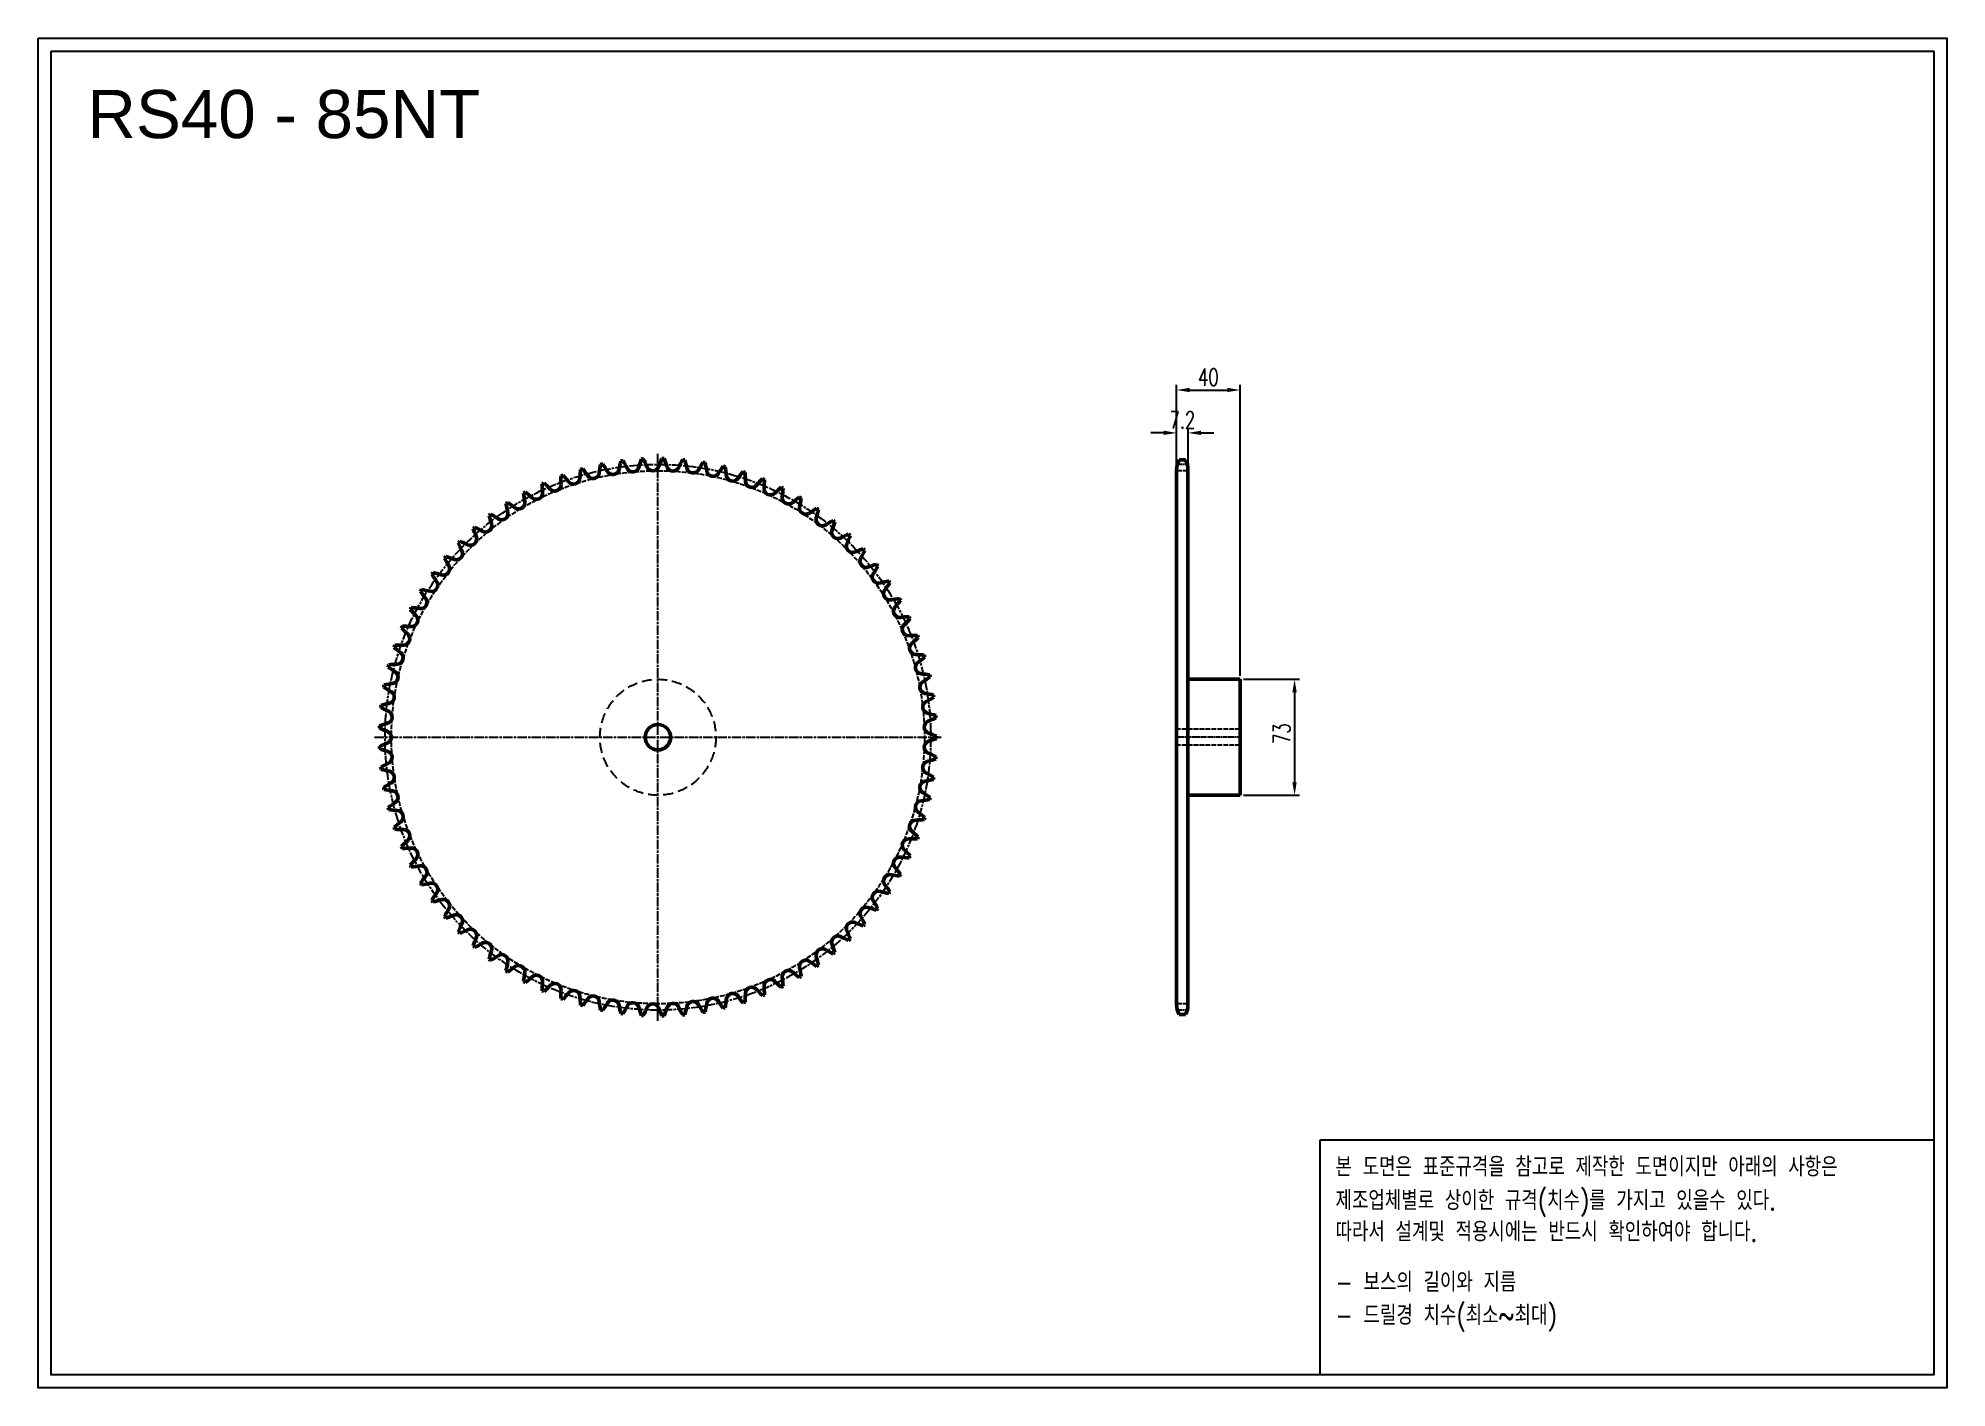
# Model space of a CAD drawing. Header units: millimetres. Extents: x -14123 to -12921, y 5632 to 6482.
import ezdxf

# ---------------------------------------------------------------- set-up
doc = ezdxf.new("R2010")
doc.units = ezdxf.units.MM
for name, pattern in [('AM_ISO02W050', [7.5, 6, -1.5]), ('AM_ISO02W050x2', [3.75, 3, -0.75]), ('AM_ISO08W050', [18, 12, -1.5, 3, -1.5]), ('AM_ISO08W050x2', [9, 6, -0.75, 1.5, -0.75]), ('HIDDEN', [9.525, 6.35, -3.175])]:
    doc.linetypes.add(name, pattern=pattern)
for name, color, linetype, lineweight in [('AM_0N', 7, 'Continuous', 50), ('AM_3N', 6, 'AM_ISO02W050', 25), ('AM_7', 4, 'AM_ISO08W050', 25), ('AM_7N', 4, 'AM_ISO08W050', 25)]:
    doc.layers.add(name, color=color, linetype=linetype, lineweight=lineweight)
doc.layers.add('HL', color=2, linetype='HIDDEN')
doc.layers.add('S-DIM', color=7, linetype='Continuous')
doc.styles.add('HAN', font='ROMANS.shx', dxfattribs={"width": 0.7, "bigfont": 'whgtxt.shx'})
doc.styles.add('HSG', font='SIMPLEX.shx', dxfattribs={"width": 0.7, "bigfont": 'HSG.shx'})
doc.styles.get("Standard").update_dxf_attribs({"font": 'arial.ttf'})
doc.dimstyles.new('APP23', dxfattribs={"dimscale": 4.5, "dimtxt": 2.4, "dimasz": 1.8, "dimexe": 0.7, "dimexo": 0.5, "dimgap": 0.6, "dimtad": 1, "dimtoh": 1, "dimdec": 1, "dimrnd": 0.01, "dimzin": 9, "dimdsep": 46, "dimtxsty": 'HSG', "dimcen": 0, "dimclrd": 1, "dimclre": 1, "dimclrt": 256, "dimazin": 2, "dimtp": 1, "dimtm": 1, "dimtfac": 0.5, "dimtdec": 1, "dimtix": 1, "dimtofl": 0, "dimtmove": 0, "dimatfit": 3, "dimfxl": 0, "dimtvp": 1, "dimtolj": 2, "dimlwd": -1, "dimlwe": -1, "dimarcsym": 0})

# ---------------------------------------------------------------- blocks, each defined once
blk = doc.blocks.new('*D1')
at = {"layer": 'Defpoints', "color": 0, "transparency": 16777216}
for p in [(-13398.7, 6233.4), (-13405.9, 6209.6), (-13398.7, 6209.6)]:
    blk.add_point(p, dxfattribs=at)
at = {"layer": 'S-DIM', "color": 1, "transparency": 16777216}
for p, q in [((-13414, 6233.4), (-13422.1, 6233.4)), ((-13405.9, 6211.8), (-13405.9, 6236.6)), ((-13398.7, 6211.8), (-13398.7, 6236.6)), ((-13390.6, 6233.4), (-13382.5, 6233.4))]:
    blk.add_line(p, q, dxfattribs=at)
for points in [[(-13414, 6234.8), (-13414, 6232.1), (-13405.9, 6233.4)], [(-13390.6, 6234.8), (-13390.6, 6232.1), (-13398.7, 6233.4)]]:
    blk.add_solid(points, dxfattribs=at)
at = {"layer": 'S-DIM', "transparency": 16777216, "insert": (-13402.3, 6241.5), "char_height": 10.8, "attachment_point": 5, "style": 'HSG'}
blk.add_mtext('\\A2;7.2', dxfattribs=at)
blk = doc.blocks.new('*D2')
at = {"layer": 'Defpoints', "color": 0, "transparency": 16777216}
for p in [(-13365.9, 6260.4), (-13405.9, 6209.6), (-13365.9, 6078.2)]:
    blk.add_point(p, dxfattribs=at)
at = {"layer": 'S-DIM', "color": 1, "transparency": 16777216}
for p, q in [((-13405.9, 6211.8), (-13405.9, 6263.6)), ((-13397.8, 6260.4), (-13374, 6260.4)), ((-13365.9, 6080.5), (-13365.9, 6263.6))]:
    blk.add_line(p, q, dxfattribs=at)
for points in [[(-13397.8, 6261.8), (-13397.8, 6259.1), (-13405.9, 6260.4)], [(-13374, 6261.8), (-13374, 6259.1), (-13365.9, 6260.4)]]:
    blk.add_solid(points, dxfattribs=at)
at = {"layer": 'S-DIM', "transparency": 16777216, "insert": (-13385.9, 6268.5), "char_height": 10.8, "attachment_point": 5, "style": 'HSG'}
blk.add_mtext('\\A2;40', dxfattribs=at)
blk = doc.blocks.new('*D3')
at = {"layer": 'Defpoints', "color": 0, "transparency": 16777216}
for p in [(-13365.9, 6078.2), (-13365.9, 6005.2), (-13331.6, 6005.2)]:
    blk.add_point(p, dxfattribs=at)
at = {"layer": 'S-DIM', "color": 1, "transparency": 16777216}
for p, q in [((-13363.7, 6078.2), (-13328.5, 6078.2)), ((-13331.6, 6070.1), (-13331.6, 6013.3)), ((-13363.7, 6005.2), (-13328.5, 6005.2))]:
    blk.add_line(p, q, dxfattribs=at)
for points in [[(-13333, 6070.1), (-13330.3, 6070.1), (-13331.6, 6078.2)], [(-13333, 6013.3), (-13330.3, 6013.3), (-13331.6, 6005.2)]]:
    blk.add_solid(points, dxfattribs=at)
at = {"layer": 'S-DIM', "transparency": 16777216, "insert": (-13339.7, 6044), "char_height": 10.8, "attachment_point": 5, "rotation": 90, "style": 'HSG'}
blk.add_mtext('\\A2;73', dxfattribs=at)
blk = doc.blocks.new('notice1')
at = {"color": 4}
blk.add_lwpolyline([(-22142.12, 1735.9), (-22053.8, 1735.9), (-22053.8, 1702.07), (-22142.12, 1702.07)], close=True, dxfattribs=at)
at = {"color": 4, "style": 'HAN', "width": 0.8}
for s, p in [('본 도면은 표준규격을 참고로 제작한 도면이지만 아래의 사항은', (-22139.9, 1730.62)), ('제조업체별로 상이한 규격(치수)를 가지고 있을수 있다.', (-22139.9, 1725.78)), ('따라서 설계및 적용시에는 반드시 확인하여야 합니다.', (-22139.9, 1721.28)), ('- 보스의 길이와 지름', (-22139.9, 1714.03)), ('- 드릴경 치수(최소~최대)', (-22139.9, 1709.27))]:
    blk.add_text(s, height=2.7949, dxfattribs=at).set_placement(p)

msp = doc.modelspace()

# ---------------------------------------------------------------- linework, layer by layer
for points in [[(-14123, 6482.02), (-12920.78, 6482.02), (-12920.78, 5631.96), (-14123, 5631.96)], [(-14114.9, 6473.92), (-12928.87, 6473.92), (-12928.87, 5640.06), (-14114.9, 5640.06)]]:
    msp.add_lwpolyline(points, close=True)
at = {"layer": 'AM_0N'}
for p, q in [((-13404.33, 6216.36), (-13400.36, 6216.36)), ((-13405.95, 6209.96), (-13405.95, 5873.46)), ((-13398.75, 6209.96), (-13398.75, 5873.46)), ((-13398.75, 6078.21), (-13365.95, 6078.21)), ((-13365.95, 6078.21), (-13365.95, 6005.21)), ((-13398.75, 6005.21), (-13365.95, 6005.21)), ((-13404.33, 5867.06), (-13400.36, 5867.06))]:
    msp.add_line(p, q, dxfattribs=at)
msp.add_circle((-13732.63, 6041.71), 8, dxfattribs=at)
for centre, radius, start, end in [((-13675.67, 6194.62), 83, 165.29274, 169), ((-13732.63, 6041.71), 175.54, 97.18901, 97.63452), ((-13826.81, 6174.96), 83, 25.82353, 29.53079), ((-13664.53, 6190), 83, 161.05745, 164.76471), ((-13732.63, 6041.71), 175.54, 92.95372, 93.39922), ((-13816.71, 6181.55), 83, 21.58824, 25.2955), ((-13653.77, 6184.56), 83, 156.82215, 160.52941), ((-13732.63, 6041.71), 175.54, 88.71843, 89.16393), ((-13806.16, 6187.38), 83, 17.35294, 21.0602), ((-13643.43, 6178.35), 83, 152.58686, 156.29412), ((-13732.63, 6041.71), 175.54, 84.48313, 84.92863), ((-13795.2, 6192.41), 83, 13.11765, 16.82491), ((-13392.45, 6209.96), 13.5, 151.70092, 180), ((-13412.25, 6209.96), 13.5, 0, 28.29908), ((-13710.7, 6203.4), 83, 177.99862, 181.70588), ((-13732.63, 6041.71), 175.54, 109.8949, 110.3404), ((-13853.81, 6150.98), 83, 38.52941, 42.23667), ((-13785.74, 6205.18), 4.01, 218.52941, 357.47059), ((-13698.82, 6201.34), 83, 173.76333, 177.47059), ((-13732.63, 6041.71), 175.54, 105.6596, 106.1051), ((-13845.41, 6159.63), 83, 34.29412, 38.00138), ((-13773.53, 6208.66), 4.01, 214.29412, 353.23529), ((-13687.12, 6198.41), 83, 169.52803, 173.23529), ((-13732.63, 6041.71), 175.54, 101.42431, 101.86981), ((-13836.39, 6167.64), 83, 30.05882, 33.76608), ((-13761.08, 6211.22), 4.01, 210.05882, 349), ((-13748.49, 6212.86), 4.01, 205.82353, 344.76471), ((-13735.8, 6213.57), 4.01, 201.58824, 340.52941), ((-13723.1, 6213.33), 4.01, 197.35294, 336.29412), ((-13710.45, 6212.16), 4.01, 193.11765, 332.05882), ((-13633.59, 6171.39), 83, 148.35156, 152.05882), ((-13732.63, 6041.71), 175.54, 80.24784, 80.69334), ((-13783.9, 6196.62), 83, 8.88235, 12.58961), ((-13697.93, 6210.06), 4.01, 188.88235, 327.82353), ((-13624.28, 6163.72), 83, 144.11627, 147.82353), ((-13732.63, 6041.71), 175.54, 76.01254, 76.45804), ((-13772.32, 6199.98), 83, 4.64706, 8.35432), ((-13685.59, 6207.03), 4.01, 184.64706, 323.58824), ((-13615.56, 6155.38), 83, 139.88098, 143.58824), ((-13732.63, 6041.71), 175.54, 71.77725, 72.22275), ((-13760.52, 6202.48), 83, 0.41176, 4.11902), ((-13607.49, 6146.43), 83, 135.64568, 139.35294), ((-13732.63, 6041.71), 175.54, 67.54196, 67.98746), ((-13748.57, 6204.1), 83, 356.17647, 359.88373), ((-13732.63, 6041.71), 175.54, 118.36548, 118.81099), ((-13734.75, 6204.87), 83, 186.46921, 190.17647), ((-13868.59, 6131.94), 83, 47, 50.70726), ((-13809.24, 6195.57), 4.01, 227, 5.94118), ((-13732.63, 6041.71), 175.54, 114.13019, 114.57569), ((-13722.7, 6204.58), 83, 182.23392, 185.94118), ((-13861.55, 6141.73), 83, 42.76471, 46.47197), ((-13797.67, 6200.81), 4.01, 222.76471, 1.70588), ((-13673.51, 6203.11), 4.01, 180.41176, 319.35294), ((-13661.75, 6198.3), 4.01, 176.17647, 315.11765), ((-13600.1, 6136.9), 83, 131.41039, 135.11765), ((-13732.63, 6041.71), 175.54, 63.30666, 63.75216), ((-13650.38, 6192.64), 4.01, 171.94118, 310.88235), ((-13736.53, 6204.84), 83, 351.94118, 355.64844), ((-13593.43, 6126.85), 83, 127.17509, 130.88235), ((-13732.63, 6041.71), 175.54, 59.07137, 59.51687), ((-13724.47, 6204.68), 83, 347.70588, 351.41314), ((-13732.63, 6041.71), 175.54, 126.83607, 127.28157), ((-13758.77, 6202.78), 83, 194.9398, 198.64706), ((-13880.39, 6110.93), 83, 55.47059, 59.17785), ((-13831.07, 6182.61), 4.01, 235.47059, 14.41176), ((-13732.63, 6041.71), 175.54, 122.60078, 123.04628), ((-13746.8, 6204.27), 83, 190.7045, 194.41176), ((-13874.88, 6121.65), 83, 51.23529, 54.94255), ((-13820.4, 6189.5), 4.01, 231.23529, 10.17647), ((-13639.46, 6186.15), 4.01, 167.70588, 306.64706), ((-13587.52, 6116.34), 83, 122.9398, 126.64706), ((-13629.04, 6178.88), 4.01, 163.47059, 302.41176), ((-13712.46, 6203.63), 83, 343.47059, 347.17785), ((-13732.63, 6041.71), 175.54, 54.83607, 55.28157), ((-13850.75, 6166.57), 4.01, 243.94118, 22.88235), ((-13732.63, 6041.71), 175.54, 131.07137, 131.51687), ((-13770.59, 6200.41), 83, 199.17509, 202.88235), ((-13885.1, 6099.82), 83, 59.70588, 63.41314), ((-13841.21, 6174.96), 4.01, 239.70588, 18.64706), ((-13582.4, 6105.42), 83, 118.7045, 122.41176), ((-13619.2, 6170.85), 4.01, 159.23529, 298.17647), ((-13700.56, 6201.7), 83, 339.23529, 342.94255), ((-13732.63, 6041.71), 175.54, 50.60078, 51.04628), ((-13578.11, 6094.15), 83, 114.46921, 118.17647), ((-13688.83, 6198.9), 83, 335, 338.70726), ((-13732.63, 6041.71), 175.54, 46.36548, 46.81099), ((-13732.63, 6041.71), 175.54, 139.54196, 139.98746), ((-13892, 6076.73), 83, 68.17647, 71.88373), ((-13859.65, 6157.51), 4.01, 248.17647, 27.11765), ((-13732.63, 6041.71), 175.54, 135.30666, 135.75216), ((-13782.21, 6197.17), 83, 203.41039, 207.11765), ((-13888.98, 6088.41), 83, 63.94118, 67.64844), ((-13609.97, 6162.12), 4.01, 155, 293.94118), ((-13574.66, 6082.6), 83, 110.23392, 113.94118), ((-13677.34, 6195.23), 83, 330.76471, 334.47197), ((-13732.63, 6041.71), 175.54, 42.13019, 42.57569), ((-13732.63, 6041.71), 175.54, 143.77725, 144.22275), ((-13804.56, 6188.17), 83, 211.88098, 215.58824), ((-13894.15, 6064.87), 83, 72.41176, 76.11902), ((-13867.86, 6147.81), 4.01, 252.41176, 31.35294), ((-13793.55, 6193.08), 83, 207.64568, 211.35294), ((-13601.41, 6152.73), 4.01, 150.76471, 289.70588), ((-13572.07, 6070.82), 83, 105.99862, 109.70588), ((-13593.57, 6142.74), 4.01, 146.52941, 285.47059), ((-13666.15, 6190.73), 83, 326.52941, 330.23667), ((-13732.63, 6041.71), 175.54, 37.8949, 38.3404), ((-13732.63, 6041.71), 175.54, 148.01254, 148.45804), ((-13815.19, 6182.46), 83, 216.11627, 219.82353), ((-13895.42, 6052.87), 83, 76.64706, 80.35432), ((-13875.33, 6137.53), 4.01, 256.64706, 35.58824), ((-13570.36, 6058.88), 83, 101.76333, 105.47059), ((-13586.49, 6132.19), 4.01, 142.29412, 281.23529), ((-13655.33, 6185.41), 83, 322.29412, 326.00138), ((-13732.63, 6041.71), 175.54, 33.6596, 34.1051), ((-13732.63, 6041.71), 175.54, 152.24784, 152.69334), ((-13825.35, 6175.98), 83, 220.35156, 224.05882), ((-13895.8, 6040.82), 83, 80.88235, 84.58961), ((-13882.01, 6126.73), 4.01, 260.88235, 39.82353), ((-13569.53, 6046.85), 83, 97.52803, 101.23529), ((-13580.2, 6121.15), 4.01, 138.05882, 277), ((-13644.93, 6179.31), 83, 318.05882, 321.76608), ((-13732.63, 6041.71), 175.54, 29.42431, 29.86981), ((-13732.63, 6041.71), 175.54, 156.48313, 156.92863), ((-13835.02, 6168.76), 83, 224.58686, 228.29412), ((-13895.29, 6028.77), 83, 85.11765, 88.82491), ((-13887.88, 6115.47), 4.01, 265.11765, 44.05882), ((-13569.6, 6034.79), 83, 93.29274, 97), ((-13574.75, 6109.68), 4.01, 133.82353, 272.76471), ((-13635, 6172.46), 83, 313.82353, 317.53079), ((-13732.63, 6041.71), 175.54, 25.18901, 25.63452), ((-13732.63, 6041.71), 175.54, 160.71843, 161.16393), ((-13844.12, 6160.85), 83, 228.82215, 232.52941), ((-13893.89, 6016.79), 83, 89.35294, 93.0602), ((-13892.91, 6103.8), 4.01, 269.35294, 48.29412), ((-13570.56, 6022.77), 83, 89.05745, 92.76471), ((-13570.16, 6097.84), 4.01, 129.58824, 268.52941), ((-13625.61, 6164.89), 83, 309.58824, 313.2955), ((-13732.63, 6041.71), 175.54, 20.95372, 21.39922), ((-13732.63, 6041.71), 175.54, 164.95372, 165.39922), ((-13852.62, 6152.29), 83, 233.05745, 236.76471), ((-13891.61, 6004.95), 83, 93.58824, 97.2955), ((-13897.06, 6091.79), 4.01, 273.58824, 52.52941), ((-13566.46, 6085.68), 4.01, 125.35294, 264.29412), ((-13572.4, 6010.85), 83, 84.82215, 88.52941), ((-13616.81, 6156.65), 83, 305.35294, 309.0602), ((-13732.63, 6041.71), 175.54, 16.71843, 17.16393), ((-13732.63, 6041.71), 175.54, 169.18901, 169.63452), ((-13860.45, 6143.13), 83, 237.29274, 241), ((-13888.46, 5993.31), 83, 97.82353, 101.53079), ((-13900.31, 6079.51), 4.01, 277.82353, 56.76471), ((-13563.67, 6073.29), 4.01, 121.11765, 260.05882), ((-13575.11, 5999.1), 83, 80.58686, 84.29412), ((-13608.64, 6147.78), 83, 301.11765, 304.82491), ((-13732.63, 6041.71), 175.54, 12.48313, 12.92863), ((-13732.63, 6041.71), 175.54, 173.42431, 173.86981), ((-13867.6, 6133.41), 83, 241.52803, 245.23529), ((-13884.46, 5981.93), 83, 102.05882, 105.76608), ((-13902.64, 6067.03), 4.01, 282.05882, 61), ((-13561.8, 6060.73), 4.01, 116.88235, 255.82353), ((-13578.69, 5987.59), 83, 76.35156, 80.05882), ((-13601.14, 6138.34), 83, 296.88235, 300.58961), ((-13732.63, 6041.71), 175.54, 8.24784, 8.69334), ((-13732.63, 6041.71), 175.54, 177.6596, 178.1051), ((-13874, 6123.2), 83, 245.76333, 249.47059), ((-13879.63, 5970.88), 83, 106.29412, 110.00138), ((-13904.05, 6054.4), 4.01, 286.29412, 65.23529), ((-13560.86, 6048.06), 4.01, 112.64706, 251.58824), ((-13583.11, 5976.37), 83, 72.11627, 75.82353), ((-13594.36, 6128.36), 83, 292.64706, 296.35432), ((-13732.63, 6041.71), 175.54, 4.01254, 4.45804), ((-13874, 5960.22), 83, 110.52941, 114.23667), ((-13732.63, 6041.71), 175.54, 181.8949, 182.3404), ((-13904.51, 6041.71), 4.01, 290.52941, 69.47059), ((-13560.86, 6035.36), 4.01, 108.41176, 247.35294), ((-13588.34, 5965.5), 83, 67.88098, 71.58824), ((-13588.34, 6117.92), 83, 288.41176, 292.11902), ((-13732.63, 6041.71), 175.54, 359.77725, 0.22275), ((-13879.63, 6112.53), 83, 249.99862, 253.70588), ((-13867.6, 5950), 83, 114.76471, 118.47197), ((-13904.05, 6029.01), 4.01, 294.76471, 73.70588), ((-13561.8, 6022.69), 4.01, 104.17647, 243.11765), ((-13583.11, 6107.05), 83, 284.17647, 287.88373), ((-13594.36, 5955.05), 83, 63.64568, 67.35294), ((-13732.63, 6041.71), 175.54, 355.54196, 355.98746), ((-13732.63, 6041.71), 175.54, 186.13019, 186.57569), ((-13884.46, 6101.48), 83, 254.23392, 257.94118), ((-13860.45, 5940.29), 83, 119, 122.70726), ((-13902.64, 6016.39), 4.01, 299, 77.94118), ((-13563.67, 6010.12), 4.01, 99.94118, 238.88235), ((-13578.69, 6095.83), 83, 279.94118, 283.64844), ((-13601.14, 5945.08), 83, 59.41039, 63.11765), ((-13732.63, 6041.71), 175.54, 351.30666, 351.75216), ((-13732.63, 6041.71), 175.54, 190.36548, 190.81099), ((-13888.46, 6090.11), 83, 258.46921, 262.17647), ((-13852.62, 5931.12), 83, 123.23529, 126.94255), ((-13900.31, 6003.9), 4.01, 303.23529, 82.17647), ((-13566.46, 5997.73), 4.01, 95.70588, 234.64706), ((-13575.11, 6084.31), 83, 275.70588, 279.41314), ((-13608.64, 5935.63), 83, 55.17509, 58.88235), ((-13732.63, 6041.71), 175.54, 347.07137, 347.51687), ((-13732.63, 6041.71), 175.54, 194.60078, 195.04628), ((-13891.61, 6078.46), 83, 262.7045, 266.41176), ((-13844.12, 5922.56), 83, 127.47059, 131.17785), ((-13897.06, 5991.62), 4.01, 307.47059, 86.41176), ((-13570.16, 5985.58), 4.01, 91.47059, 230.41176), ((-13572.4, 6072.56), 83, 271.47059, 275.17785), ((-13616.81, 5926.76), 83, 50.9398, 54.64706), ((-13732.63, 6041.71), 175.54, 342.83607, 343.28157), ((-13732.63, 6041.71), 175.54, 198.83607, 199.28157), ((-13893.89, 6066.62), 83, 266.9398, 270.64706), ((-13835.02, 5914.65), 83, 131.70588, 135.41314), ((-13892.91, 5979.62), 4.01, 311.70588, 90.64706), ((-13574.75, 5973.74), 4.01, 87.23529, 226.17647), ((-13570.56, 6060.65), 83, 267.23529, 270.94255), ((-13625.61, 5918.52), 83, 46.7045, 50.41176), ((-13732.63, 6041.71), 175.54, 338.60078, 339.04628), ((-13732.63, 6041.71), 175.54, 203.07137, 203.51687), ((-13895.29, 6054.65), 83, 271.17509, 274.88235), ((-13825.35, 5907.44), 83, 135.94118, 139.64844), ((-13887.88, 5967.95), 4.01, 315.94118, 94.88235), ((-13580.2, 5962.26), 4.01, 83, 221.94118), ((-13569.6, 6048.63), 83, 263, 266.70726), ((-13635, 5910.96), 83, 42.46921, 46.17647), ((-13732.63, 6041.71), 175.54, 334.36548, 334.81099), ((-13732.63, 6041.71), 175.54, 207.30666, 207.75216), ((-13895.8, 6042.6), 83, 275.41039, 279.11765), ((-13882.01, 5956.68), 4.01, 320.17647, 99.11765), ((-13815.19, 5900.96), 83, 140.17647, 143.88373), ((-13586.49, 5951.22), 4.01, 78.76471, 217.70588), ((-13569.53, 6036.57), 83, 258.76471, 262.47197), ((-13644.93, 5904.11), 83, 38.23392, 41.94118), ((-13732.63, 6041.71), 175.54, 330.13019, 330.57569), ((-13732.63, 6041.71), 175.54, 211.54196, 211.98746), ((-13895.42, 6030.54), 83, 279.64568, 283.35294), ((-13875.33, 5945.88), 4.01, 324.41176, 103.35294), ((-13804.56, 5895.25), 83, 144.41176, 148.11902), ((-13732.63, 6041.71), 175.54, 215.77725, 216.22275), ((-13894.15, 6018.55), 83, 283.88098, 287.58824), ((-13867.86, 5935.61), 4.01, 328.64706, 107.58824), ((-13593.57, 5940.68), 4.01, 74.52941, 213.47059), ((-13570.36, 6024.54), 83, 254.52941, 258.23667), ((-13655.33, 5898), 83, 33.99862, 37.70588), ((-13732.63, 6041.71), 175.54, 325.8949, 326.3404), ((-13793.55, 5890.33), 83, 148.64706, 152.35432), ((-13732.63, 6041.71), 175.54, 220.01254, 220.45804), ((-13892, 6006.69), 83, 288.11627, 291.82353), ((-13859.65, 5925.91), 4.01, 332.88235, 111.82353), ((-13601.41, 5930.68), 4.01, 70.29412, 209.23529), ((-13677.34, 5888.19), 83, 25.52803, 29.23529), ((-13572.07, 6012.6), 83, 250.29412, 254.00138), ((-13666.15, 5892.69), 83, 29.76333, 33.47059), ((-13732.63, 6041.71), 175.54, 321.6596, 322.1051), ((-13782.21, 5886.25), 83, 152.88235, 156.58961), ((-13732.63, 6041.71), 175.54, 224.24784, 224.69334), ((-13888.98, 5995.01), 83, 292.35156, 296.05882), ((-13850.75, 5916.84), 4.01, 337.11765, 116.05882), ((-13770.59, 5883.01), 83, 157.11765, 160.82491), ((-13619.2, 5912.56), 4.01, 61.82353, 200.76471), ((-13578.11, 5989.27), 83, 241.82353, 245.53079), ((-13609.97, 5921.29), 4.01, 66.05882, 205), ((-13688.83, 5884.52), 83, 21.29274, 25), ((-13574.66, 6000.82), 83, 246.05882, 249.76608), ((-13732.63, 6041.71), 175.54, 317.42431, 317.86981), ((-13732.63, 6041.71), 175.54, 228.48313, 228.92863), ((-13885.1, 5983.59), 83, 296.58686, 300.29412), ((-13841.21, 5908.46), 4.01, 341.35294, 120.29412), ((-13758.77, 5880.64), 83, 161.35294, 165.0602), ((-13880.39, 5972.49), 83, 300.82215, 304.52941), ((-13831.07, 5900.81), 4.01, 345.58824, 124.52941), ((-13629.04, 5904.54), 4.01, 57.58824, 196.52941), ((-13712.46, 5879.78), 83, 12.82215, 16.52941), ((-13582.4, 5978), 83, 237.58824, 241.2955), ((-13700.56, 5881.72), 83, 17.05745, 20.76471), ((-13732.63, 6041.71), 175.54, 308.95372, 309.39922), ((-13732.63, 6041.71), 175.54, 313.18901, 313.63452), ((-13732.63, 6041.71), 175.54, 232.71843, 233.16393), ((-13746.8, 5879.15), 83, 165.58824, 169.2955), ((-13732.63, 6041.71), 175.54, 236.95372, 237.39922), ((-13874.88, 5961.77), 83, 305.05745, 308.76471), ((-13820.4, 5893.92), 4.01, 349.82353, 128.76471), ((-13734.75, 5878.55), 83, 169.82353, 173.53079), ((-13809.24, 5887.84), 4.01, 354.05882, 133), ((-13650.38, 5890.78), 4.01, 49.11765, 188.05882), ((-13593.43, 5956.56), 83, 229.11765, 232.82491), ((-13732.63, 6041.71), 175.54, 300.48313, 300.92863), ((-13639.46, 5897.26), 4.01, 53.35294, 192.29412), ((-13724.47, 5878.74), 83, 8.58686, 12.29412), ((-13587.52, 5967.08), 83, 233.35294, 237.0602), ((-13732.63, 6041.71), 175.54, 304.71843, 305.16393), ((-13732.63, 6041.71), 175.54, 241.18901, 241.63452), ((-13868.59, 5951.48), 83, 309.29274, 313), ((-13722.7, 5878.84), 83, 174.05882, 177.76608), ((-13732.63, 6041.71), 175.54, 245.42431, 245.86981), ((-13861.55, 5941.68), 83, 313.52803, 317.23529), ((-13797.67, 5882.6), 4.01, 358.29412, 137.23529), ((-13710.7, 5880.01), 83, 178.29412, 182.00138), ((-13853.81, 5932.44), 83, 317.76333, 321.47059), ((-13785.74, 5878.23), 4.01, 2.52941, 141.47059), ((-13685.59, 5876.38), 4.01, 36.41176, 175.35294), ((-13760.52, 5880.93), 83, 355.88098, 359.58824), ((-13673.51, 5880.31), 4.01, 40.64706, 179.58824), ((-13607.49, 5936.99), 83, 220.64706, 224.35432), ((-13732.63, 6041.71), 175.54, 292.01254, 292.45804), ((-13661.75, 5885.12), 4.01, 44.88235, 183.82353), ((-13748.57, 5879.31), 83, 0.11627, 3.82353), ((-13600.1, 5946.52), 83, 224.88235, 228.58961), ((-13732.63, 6041.71), 175.54, 296.24784, 296.69334), ((-13736.53, 5878.58), 83, 4.35156, 8.05882), ((-13732.63, 6041.71), 175.54, 249.6596, 250.1051), ((-13698.82, 5882.07), 83, 182.52941, 186.23667), ((-13732.63, 6041.71), 175.54, 253.8949, 254.3404), ((-13845.41, 5923.78), 83, 321.99862, 325.70588), ((-13773.53, 5874.76), 4.01, 6.76471, 145.70588), ((-13687.12, 5885.01), 83, 186.76471, 190.47197), ((-13732.63, 6041.71), 175.54, 258.13019, 258.57569), ((-13836.39, 5915.78), 83, 326.23392, 329.94118), ((-13761.08, 5872.19), 4.01, 11, 149.94118), ((-13675.67, 5888.8), 83, 191, 194.70726), ((-13732.63, 6041.71), 175.54, 262.36548, 262.81099), ((-13826.81, 5908.46), 83, 330.46921, 334.17647), ((-13748.49, 5870.55), 4.01, 15.23529, 154.17647), ((-13664.53, 5893.42), 83, 195.23529, 198.94255), ((-13816.71, 5901.87), 83, 334.7045, 338.41176), ((-13735.8, 5869.85), 4.01, 19.47059, 158.41176), ((-13653.77, 5898.85), 83, 199.47059, 203.17785), ((-13806.16, 5896.04), 83, 338.9398, 342.64706), ((-13723.1, 5870.09), 4.01, 23.70588, 162.64706), ((-13643.43, 5905.07), 83, 203.70588, 207.41314), ((-13732.63, 6041.71), 175.54, 275.07137, 275.51687), ((-13795.2, 5891.01), 83, 343.17509, 346.88235), ((-13710.45, 5871.26), 4.01, 27.94118, 166.88235), ((-13633.59, 5912.03), 83, 207.94118, 211.64844), ((-13732.63, 6041.71), 175.54, 279.30666, 279.75216), ((-13783.9, 5886.8), 83, 347.41039, 351.11765), ((-13697.93, 5873.36), 4.01, 32.17647, 171.11765), ((-13624.28, 5919.7), 83, 212.17647, 215.88373), ((-13732.63, 6041.71), 175.54, 283.54196, 283.98746), ((-13772.32, 5883.43), 83, 351.64568, 355.35294), ((-13615.56, 5928.03), 83, 216.41176, 220.11902), ((-13732.63, 6041.71), 175.54, 287.77725, 288.22275), ((-13392.45, 5873.46), 13.5, 180, 208.29908), ((-13412.25, 5873.46), 13.5, 331.70092, 0), ((-13732.63, 6041.71), 175.54, 266.60078, 267.04628), ((-13732.63, 6041.71), 175.54, 270.83607, 271.28157)]:
    msp.add_arc(centre, radius, start, end, dxfattribs=at)
at = {"layer": 'AM_3N', "linetype": 'AM_ISO02W050x2'}
for p, q in [((-13398.75, 6209.58), (-13405.95, 6209.58)), ((-13398.75, 5873.84), (-13405.95, 5873.84))]:
    msp.add_line(p, q, dxfattribs=at)
at = {"layer": 'AM_3N', "color": 2, "linetype": 'AM_ISO02W050x2'}
for p, q in [((-13365.95, 6046.71), (-13405.95, 6046.71)), ((-13365.95, 6036.71), (-13405.95, 6036.71))]:
    msp.add_line(p, q, dxfattribs=at)
at = {"layer": 'AM_3N', "linetype": 'AM_ISO02W050x2'}
msp.add_circle((-13732.63, 6041.71), 167.87, dxfattribs=at)
at = {"layer": 'AM_7', "linetype": 'AM_ISO08W050x2'}
msp.add_circle((-13732.63, 6041.71), 171.85, dxfattribs=at)
at = {"layer": 'AM_7N', "linetype": 'AM_ISO08W050x2'}
for p, q in [((-13732.63, 5863.17), (-13732.63, 6220.25)), ((-13911.17, 6041.71), (-13554.09, 6041.71))]:
    msp.add_line(p, q, dxfattribs=at)
at = {"layer": 'AM_7N', "linetype": 'AM_ISO08W050x2', "ltscale": 0.5}
for p, q in [((-13397.98, 6213.56), (-13406.71, 6213.56)), ((-13365.01, 6041.71), (-13406.71, 6041.71)), ((-13397.98, 5869.86), (-13406.71, 5869.86))]:
    msp.add_line(p, q, dxfattribs=at)
at = {"layer": 'HL'}
msp.add_circle((-13732.63, 6041.71), 36.5, dxfattribs=at)

# ---------------------------------------------------------------- block references
at = {"xscale": 4.377742200000001, "yscale": 4.377742200000001, "zscale": 4.377742200000001}
msp.add_blockref('notice1', (83616.96, -1811.15), dxfattribs=at)

# ---------------------------------------------------------------- texts
msp.add_text('RS40 - 85NT', height=30.3591).set_placement((-14092.04, 6419.07))

# ---------------------------------------------------------------- dimensions: what is measured, and where the dimension line sits
at = {"layer": 'S-DIM'}
dim = msp.add_linear_dim(base=(-13365.95, 6260.41), p1=(-13405.95, 6209.58), p2=(-13365.95, 6078.21), dimstyle='APP23', dxfattribs=at)
dim.commit()
dim.dimension.update_dxf_attribs({"geometry": '*D2', "text_midpoint": (-13385.95, 6268.51)})
dim = msp.add_linear_dim(base=(-13398.75, 6233.41), p1=(-13405.95, 6209.58), p2=(-13398.75, 6209.58), dimstyle='APP23', dxfattribs=at)
dim.commit()
dim.dimension.update_dxf_attribs({"geometry": '*D1', "text_midpoint": (-13402.35, 6233.41), "dimtype": 128})
dim = msp.add_linear_dim(base=(-13331.61, 6005.21), p1=(-13365.95, 6078.21), p2=(-13365.95, 6005.21), angle=90, dimstyle='APP23', dxfattribs=at)
dim.commit()
dim.dimension.update_dxf_attribs({"geometry": '*D3', "text_midpoint": (-13331.61, 6044.01), "dimtype": 128})

doc.saveas('drawing.dxf')
